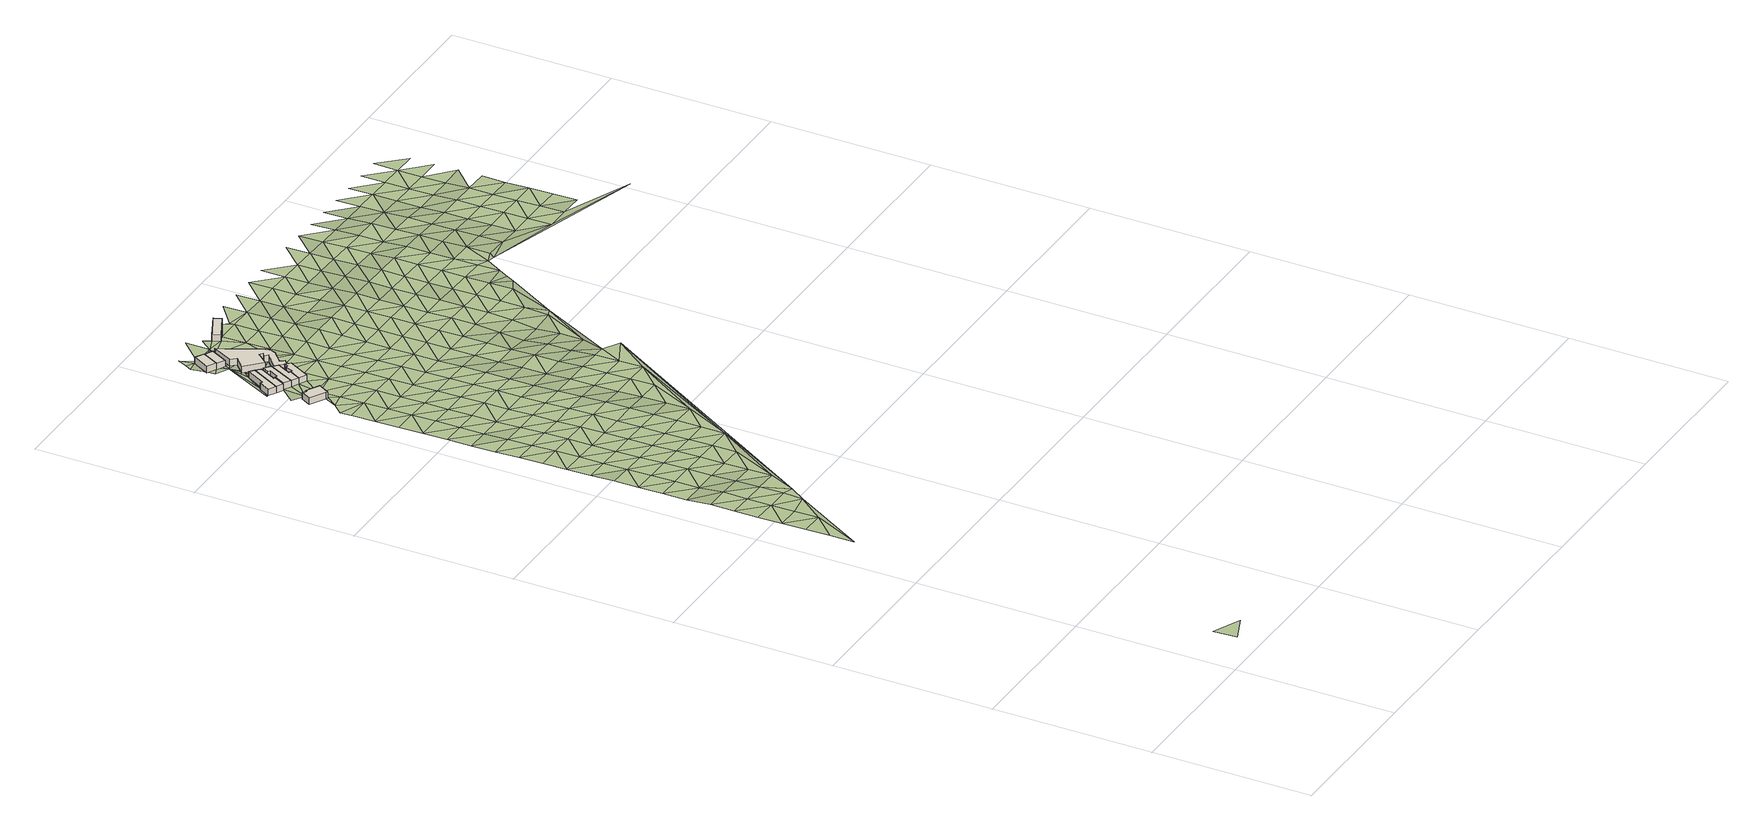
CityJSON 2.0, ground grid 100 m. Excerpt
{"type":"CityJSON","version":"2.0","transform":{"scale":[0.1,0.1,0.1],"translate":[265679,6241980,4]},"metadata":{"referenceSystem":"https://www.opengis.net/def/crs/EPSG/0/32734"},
"CityObjects":{
"building1":{"type":"Building","attributes":{"address":"70 Tennyson Street Salt River Cape Town","building":"house","building:levels":1,"building_height":4.1,"plus_code":"4FRW3F98+F25","ground_height":12.08,"roof_height":16.18},"geometry":[{"type":"Solid","lod":"1","boundaries":[[[[0,1,2,3]],[[1,4,5,2]],[[4,6,7,5]],[[6,8,9,7]],[[8,10,11,9]],[[10,12,13,11]],[[12,0,3,13]],[[3,2,5,7,9,11,13]],[[12,10,8,6,4,1,0]]]]}]},
"building2":{"type":"Building","attributes":{"address":"45 Tennyson Street Salt River Cape Town","building":"house","building:levels":1,"building_height":4.1,"plus_code":"4FRW3F98+H2X","ground_height":11.26,"roof_height":15.36},"geometry":[{"type":"Solid","lod":"1","boundaries":[[[[14,15,16,17]],[[15,18,19,16]],[[18,20,21,19]],[[20,22,23,21]],[[22,24,25,23]],[[24,14,17,25]],[[17,16,19,21,23,25]],[[24,22,20,18,15,14]]]]}]},
"building3":{"type":"Building","attributes":{"address":"47 Tennyson Street Salt River Cape Town","building":"house","building:levels":1,"building_height":4.1,"plus_code":"4FRW3F98+H3J","ground_height":11.26,"roof_height":15.36},"geometry":[{"type":"Solid","lod":"1","boundaries":[[[[15,14,17,16]],[[14,26,27,17]],[[26,28,29,27]],[[28,30,31,29]],[[30,32,33,31]],[[32,15,16,33]],[[16,17,27,29,31,33]],[[32,30,28,26,14,15]]]]}]},
"building4":{"type":"Building","attributes":{"address":"49 Tennyson Street Salt River Cape Town","building":"house","building:levels":1,"building_height":4.1,"plus_code":"4FRW3F98+H3G","ground_height":11.83,"roof_height":15.93},"geometry":[{"type":"Solid","lod":"1","boundaries":[[[[34,35,36,37]],[[35,38,39,36]],[[38,40,41,39]],[[40,42,43,41]],[[42,44,45,43]],[[44,46,47,45]],[[46,48,49,47]],[[48,34,37,49]],[[37,36,39,41,43,45,47,49]],[[48,46,44,42,40,38,35,34]]]]}]},
"building5":{"type":"Building","attributes":{"address":"51 Tennyson Street Salt River Cape Town","building":"house","building:levels":1,"building_height":4.1,"plus_code":"4FRW3F98+H39","ground_height":11.7,"roof_height":15.8},"geometry":[{"type":"Solid","lod":"1","boundaries":[[[[50,51,52,53]],[[51,54,55,52]],[[54,56,57,55]],[[56,58,59,57]],[[58,60,61,59]],[[60,50,53,61]],[[53,52,55,57,59,61]],[[60,58,56,54,51,50]]]]}]},
"building6":{"type":"Building","attributes":{"address":"53 Tennyson Street Salt River Cape Town","building":"house","building:levels":1,"building_height":4.1,"plus_code":"4FRW3F98+G4C","ground_height":11.7,"roof_height":15.8},"geometry":[{"type":"Solid","lod":"1","boundaries":[[[[51,62,63,52]],[[62,64,65,63]],[[64,66,67,65]],[[66,68,69,67]],[[68,70,71,69]],[[70,72,73,71]],[[72,54,55,73]],[[54,51,52,55]],[[52,63,65,67,69,71,73,55]],[[54,72,70,68,66,64,62,51]]]]}]},
"building7":{"type":"Building","attributes":{"address":"373 Lower Main Road Salt River Cape Town","building":"house","building:levels":1,"building_height":4.1,"plus_code":"4FRW3F98+P37","ground_height":10.41,"roof_height":14.51},"geometry":[{"type":"Solid","lod":"1","boundaries":[[[[74,75,76,77]],[[75,78,79,76]],[[78,80,81,79]],[[80,74,77,81]],[[77,76,79,81]],[[80,78,75,74]]]]}]},
"building8":{"type":"Building","attributes":{"address":"371 Lower Main Road Salt River Cape Town","building":"house","building:levels":1,"building_height":4.1,"plus_code":"4FRW3F98+P34","ground_height":10.24,"roof_height":14.34},"geometry":[{"type":"Solid","lod":"1","boundaries":[[[[82,83,84,85]],[[83,86,87,84]],[[86,88,89,87]],[[88,82,85,89]],[[85,84,87,89]],[[88,86,83,82]]]]}]},
"building9":{"type":"Building","attributes":{"address":"369 Lower Main Road Salt River Cape Town","building":"commercial","building:levels":1,"building_height":4.1,"plus_code":"4FRW3F98+M44","ground_height":10.24,"roof_height":14.34},"geometry":[{"type":"Solid","lod":"1","boundaries":[[[[90,91,92,93]],[[91,94,95,92]],[[94,96,97,95]],[[96,98,99,97]],[[98,100,101,99]],[[100,102,103,101]],[[102,104,105,103]],[[104,106,107,105]],[[106,108,109,107]],[[108,110,111,109]],[[110,112,113,111]],[[112,114,115,113]],[[114,116,117,115]],[[116,118,119,117]],[[118,120,121,119]],[[120,122,123,121]],[[122,90,93,123]],[[93,92,95,97,99,101,103,105,107,109,111,113,115,117,119,121,123]],[[122,120,118,116,114,112,110,108,106,104,102,100,98,96,94,91,90]]]]}]},
"building10":{"type":"Building","attributes":{"address":"Lower Main Road Salt River Cape Town","building":"retail","building:levels":1,"building_height":4.1,"plus_code":"4FRW3F98+Q63","ground_height":10.1,"roof_height":14.2},"geometry":[{"type":"Solid","lod":"1","boundaries":[[[[124,125,126,127]],[[125,128,129,126]],[[128,130,131,129]],[[130,124,127,131]],[[127,126,129,131]],[[130,128,125,124]]]]}]},
"terrain1":{"type":"TINRelief","geometry":[{"type":"CompositeSurface","lod":"1","boundaries":[[[132,133,134]],[[135,136,137]],[[138,137,136]],[[138,136,139]],[[140,139,141]],[[136,142,139]],[[143,136,135]],[[140,141,144]],[[139,142,141]],[[145,144,146]],[[144,141,146]],[[143,142,136]],[[147,148,145]],[[142,143,141]],[[146,147,145]],[[148,149,150]],[[141,151,146]],[[147,149,148]],[[151,141,143]],[[152,153,150]],[[146,154,147]],[[150,149,152]],[[151,154,146]],[[155,153,156]],[[149,147,157]],[[151,143,158]],[[153,152,159]],[[147,154,157]],[[154,151,158]],[[160,155,156]],[[153,159,156]],[[152,149,161]],[[157,162,149]],[[160,163,164]],[[159,152,161]],[[165,154,158]],[[163,160,156]],[[161,149,162]],[[154,165,157]],[[164,166,167]],[[159,168,156]],[[163,169,164]],[[162,157,170]],[[168,159,161]],[[171,167,166]],[[164,169,166]],[[170,157,165]],[[172,163,156]],[[162,173,161]],[[172,156,168]],[[171,174,175]],[[173,162,170]],[[169,163,176]],[[174,171,166]],[[168,161,177]],[[163,172,176]],[[178,175,179]],[[173,177,161]],[[179,175,174]],[[166,169,180]],[[172,168,181]],[[165,182,170]],[[183,165,158]],[[176,184,169]],[[178,185,186]],[[181,168,177]],[[166,180,174]],[[170,182,173]],[[178,179,185]],[[169,184,180]],[[172,187,176]],[[186,188,189]],[[187,172,181]],[[179,174,190]],[[177,173,191]],[[186,185,188]],[[184,176,192]],[[174,180,190]],[[177,191,181]],[[192,176,187]],[[173,182,191]],[[193,189,194]],[[179,195,185]],[[189,188,196]],[[183,182,165]],[[195,179,190]],[[197,193,194]],[[180,184,198]],[[187,181,199]],[[189,196,194]],[[200,184,192]],[[188,185,201]],[[181,191,199]],[[180,198,190]],[[195,201,185]],[[184,200,198]],[[202,192,187]],[[203,197,204]],[[205,196,188]],[[194,206,197]],[[199,202,187]],[[207,195,190]],[[191,182,183]],[[204,208,203]],[[201,205,188]],[[192,209,200]],[[197,206,204]],[[207,190,198]],[[194,196,210]],[[191,183,199]],[[202,209,192]],[[211,208,204]],[[201,195,212]],[[205,210,196]],[[195,207,212]],[[213,206,194]],[[198,200,214]],[[215,202,199]],[[209,216,200]],[[211,217,218]],[[210,213,194]],[[183,215,199]],[[204,219,211]],[[217,211,219]],[[205,201,220]],[[198,214,207]],[[221,222,223]],[[212,224,201]],[[200,216,214]],[[209,202,225]],[[34,226,222]],[[206,227,204]],[[205,220,210]],[[213,228,206]],[[201,224,220]],[[202,215,225]],[[212,207,229]],[[6,217,219]],[[204,227,219]],[[222,6,230]],[[216,209,231]],[[227,206,228]],[[229,207,214]],[[222,35,34]],[[213,210,232]],[[225,231,209]],[[233,222,230]],[[234,224,212]],[[35,222,233]],[[210,220,232]],[[235,236,237]],[[238,18,237]],[[6,219,239]],[[216,240,214]],[[241,215,183]],[[229,234,212]],[[228,213,242]],[[219,227,239]],[[216,231,240]],[[183,158,243]],[[230,6,244]],[[241,225,215]],[[232,242,213]],[[230,62,233]],[[245,246,48]],[[245,48,46]],[[220,224,247]],[[214,248,229]],[[234,249,224]],[[235,237,18]],[[231,225,241]],[[244,6,239]],[[46,44,245]],[[248,214,240]],[[250,246,245]],[[62,230,244]],[[227,228,251]],[[220,247,232]],[[245,44,42]],[[228,242,252]],[[224,249,247]],[[42,250,245]],[[18,15,253]],[[234,229,254]],[[250,42,40]],[[255,256,257]],[[250,253,15]],[[227,251,239]],[[231,258,240]],[[251,228,252]],[[235,18,253]],[[229,248,254]],[[259,260,70]],[[242,232,261]],[[235,256,255]],[[260,72,70]],[[258,231,241]],[[75,262,257]],[[62,244,263]],[[235,253,264]],[[249,234,265]],[[58,259,70]],[[250,266,253]],[[261,232,247]],[[266,250,40]],[[262,75,267]],[[235,268,256]],[[253,266,264]],[[269,244,239]],[[248,240,270]],[[40,38,266]],[[263,64,62]],[[254,265,234]],[[271,38,58]],[[256,268,272]],[[268,235,272]],[[242,273,252]],[[235,264,274]],[[68,66,70]],[[58,70,66]],[[269,239,251]],[[270,240,258]],[[271,266,38]],[[75,275,267]],[[235,276,272]],[[277,247,249]],[[58,278,271]],[[66,278,58]],[[273,242,261]],[[276,235,274]],[[275,75,279]],[[248,280,254]],[[64,278,66]],[[249,265,277]],[[74,279,75]],[[244,281,263]],[[282,241,183]],[[244,269,283]],[[88,272,276]],[[280,248,270]],[[284,278,64]],[[271,285,266]],[[252,286,251]],[[261,247,287]],[[252,273,288]],[[263,281,64]],[[265,254,289]],[[241,290,258]],[[281,244,283]],[[277,287,247]],[[291,292,266]],[[291,266,285]],[[88,276,98]],[[251,286,269]],[[64,281,284]],[[288,286,252]],[[254,280,289]],[[293,279,74]],[[284,294,295]],[[261,296,273]],[[258,290,270]],[[297,292,291]],[[74,88,293]],[[265,298,277]],[[261,287,296]],[[269,299,283]],[[298,265,289]],[[300,294,284]],[[98,293,88]],[[300,284,281]],[[273,301,288]],[[280,270,302]],[[303,279,293]],[[269,286,299]],[[287,277,304]],[[305,294,300]],[[301,273,296]],[[306,305,300]],[[281,283,307]],[[280,302,289]],[[304,277,298]],[[270,290,302]],[[299,307,283]],[[306,308,309]],[[310,98,309]],[[98,311,293]],[[241,282,290]],[[308,306,300]],[[286,288,312]],[[287,313,296]],[[301,314,288]],[[298,289,315]],[[313,287,304]],[[316,300,281]],[[286,312,299]],[[310,311,98]],[[309,308,310]],[[281,307,317]],[[288,314,312]],[[318,319,293]],[[289,302,315]],[[311,318,293]],[[320,301,296]],[[304,298,321]],[[243,282,183]],[[319,318,322]],[[316,281,317]],[[296,313,320]],[[308,300,323]],[[307,299,324]],[[315,321,298]],[[314,301,325]],[[282,302,290]],[[324,299,312]],[[311,310,326]],[[300,316,323]],[[301,320,325]],[[308,327,310]],[[317,307,328]],[[313,304,329]],[[302,282,315]],[[304,321,330]],[[328,307,324]],[[312,314,331]],[[313,329,320]],[[308,323,327]],[[325,332,314]],[[304,330,329]],[[333,311,326]],[[326,310,334]],[[321,315,335]],[[336,316,317]],[[337,317,328]],[[331,314,332]],[[335,315,282]],[[324,312,338]],[[325,320,339]],[[310,327,334]],[[321,340,330]],[[336,317,337]],[[339,320,329]],[[316,341,323]],[[334,333,326]],[[312,331,338]],[[321,335,340]],[[342,328,324]],[[343,332,325]],[[330,344,329]],[[316,336,341]],[[339,343,325]],[[323,345,327]],[[324,338,342]],[[333,334,346]],[[330,340,344]],[[337,328,347]],[[332,348,331]],[[329,349,339]],[[323,341,345]],[[243,335,282]],[[350,340,335]],[[343,351,332]],[[334,327,352]],[[328,342,347]],[[349,329,344]],[[336,337,353]],[[352,346,334]],[[344,340,350]],[[348,332,351]],[[354,338,331]],[[345,352,327]],[[350,335,243]],[[336,353,341]],[[343,339,355]],[[353,337,347]],[[349,356,339]],[[331,348,354]],[[357,342,338]],[[351,343,355]],[[358,346,352]],[[339,356,355]],[[344,350,359]],[[349,344,359]],[[341,360,345]],[[353,361,341]],[[338,354,357]],[[362,347,342]],[[351,363,348]],[[364,356,349]],[[341,361,360]],[[355,365,351]],[[366,352,345]],[[342,357,362]],[[359,364,349]],[[367,353,347]],[[363,354,348]],[[363,351,365]],[[355,356,368]],[[366,345,360]],[[353,367,361]],[[367,347,362]],[[364,368,356]],[[357,354,369]],[[370,365,355]],[[352,366,371]],[[354,363,372]],[[359,350,373]],[[374,360,361]],[[368,370,355]],[[357,369,362]],[[361,367,374]],[[354,372,369]],[[364,359,375]],[[363,365,376]],[[370,377,365]],[[378,366,360]],[[375,368,364]],[[379,360,374]],[[380,367,362]],[[376,372,363]],[[369,381,362]],[[365,377,376]],[[370,368,375]],[[379,378,360]],[[380,362,381]],[[375,359,373]],[[374,367,382]],[[383,369,372]],[[377,370,384]],[[366,378,385]],[[386,372,376]],[[374,382,379]],[[367,380,382]],[[375,384,370]],[[372,386,383]],[[387,381,369]],[[376,377,388]],[[377,384,389]],[[384,375,373]],[[378,379,390]],[[382,391,379]],[[369,383,387]],[[380,381,392]],[[377,389,388]],[[390,385,378]],[[386,376,393]],[[390,379,391]],[[392,381,387]],[[394,382,380]],[[376,388,393]],[[383,386,395]],[[396,384,373]],[[396,389,384]],[[392,394,380]],[[397,391,382]],[[386,393,395]],[[387,383,398]],[[389,399,388]],[[382,394,397]],[[390,391,400]],[[383,395,398]],[[392,387,401]],[[399,389,396]],[[373,402,396]],[[400,403,390]],[[404,393,388]],[[400,391,397]],[[401,387,398]],[[394,392,405]],[[388,399,404]],[[406,395,393]],[[405,392,401]],[[396,402,399]],[[397,394,407]],[[393,404,406]],[[408,398,395]],[[394,405,407]],[[409,400,397]],[[410,399,402]],[[395,406,408]],[[411,401,398]],[[399,412,404]],[[409,397,407]],[[399,410,412]],[[411,398,408]],[[413,405,401]],[[404,414,406]],[[400,409,415]],[[412,414,404]],[[413,401,411]],[[416,407,405]],[[406,417,408]],[[414,417,406]],[[405,413,416]],[[418,409,407]],[[408,419,411]],[[414,412,420]],[[417,419,408]],[[417,414,420]],[[418,407,416]],[[411,421,413]],[[419,421,411]],[[409,418,422]],[[413,423,416]],[[417,420,424]],[[425,420,426]],[[421,423,413]],[[419,417,427]],[[425,424,420]],[[418,416,428]],[[423,428,416]],[[417,424,427]],[[421,419,429]],[[422,418,430]],[[426,431,425]],[[423,421,429]],[[428,430,418]],[[419,427,429]],[[431,424,425]],[[428,423,432]],[[429,433,423]],[[427,424,434]],[[424,431,435]],[[428,432,430]],[[423,433,432]],[[427,434,429]],[[424,435,434]],[[426,436,431]],[[437,430,438]],[[439,433,429]],[[430,432,438]],[[440,435,431]],[[429,434,439]],[[441,432,433]],[[442,434,435]],[[439,443,433]],[[442,435,440]],[[440,431,436]],[[432,441,438]],[[433,443,441]],[[444,439,434]],[[444,434,442]],[[445,438,446]],[[443,439,447]],[[441,446,438]],[[447,439,444]],[[448,442,440]],[[436,449,440]],[[450,441,443]],[[442,448,444]],[[443,447,450]],[[448,440,449]],[[436,426,451]],[[446,441,452]],[[444,453,447]],[[441,450,454]],[[449,436,455]],[[444,448,453]],[[456,446,452]],[[441,454,452]],[[457,450,447]],[[447,453,457]],[[448,449,458]],[[455,459,449]],[[460,454,450]],[[448,458,453]],[[457,460,450]],[[458,449,459]],[[452,454,461]],[[462,457,453]],[[460,461,454]],[[463,459,455]],[[462,453,458]],[[464,465,452]],[[436,451,455]],[[460,457,466]],[[461,464,452]],[[466,457,462]],[[467,458,459]],[[463,468,459]],[[469,461,460]],[[458,467,462]],[[469,460,466]],[[467,459,468]],[[464,461,470]],[[462,471,466]],[[461,469,472]],[[462,467,471]],[[473,464,470]],[[461,472,470]],[[469,466,474]],[[475,466,471]],[[472,469,474]],[[472,476,470]],[[477,470,478]]]}]}
},
"vertices":[
[31,5820,81],[126,5765,81],[126,5765,122],[31,5820,122],[138,5759,81],[138,5759,122],[178,5829,81],[178,5829,122],[96,5876,81],[96,5876,122],[90,5866,81],[90,5866,122],[65,5880,81],[65,5880,122],
[68,6045,73],[168,6232,73],[168,6232,114],[68,6045,114],[141,6255,73],[141,6255,114],[73,6135,73],[73,6135,114],[60,6141,73],[60,6141,114],[21,6069,73],[21,6069,114],
[111,6022,73],[111,6022,114],[150,6095,73],[150,6095,114],[141,6099,73],[141,6099,114],[196,6205,73],[196,6205,114],
[111,6022,78],[156,5997,78],[156,5997,119],[111,6022,119],[241,6166,78],[241,6166,119],[205,6198,78],[205,6198,119],[184,6158,78],[184,6158,119],[194,6149,78],[194,6149,119],[160,6090,78],[160,6090,119],[150,6095,78],[150,6095,119],
[156,5997,77],[202,5974,77],[202,5974,118],[156,5997,118],[240,6045,77],[240,6045,118],[229,6051,77],[229,6051,118],[273,6137,77],[273,6137,118],[241,6166,77],[241,6166,118],
[252,5950,77],[252,5950,118],[326,6086,77],[326,6086,118],[299,6112,77],[299,6112,118],[287,6087,77],[287,6087,118],[274,6092,77],[274,6092,118],[251,6040,77],[251,6040,118],
[205,6569,64],[149,6599,64],[149,6599,105],[205,6569,105],[93,6492,64],[93,6492,105],[149,6462,64],[149,6462,105],
[205,6569,62],[149,6462,62],[149,6462,103],[205,6569,103],[201,6435,62],[201,6435,103],[257,6542,62],[257,6542,103],
[390,6217,62],[402,6226,62],[402,6226,103],[390,6217,103],[415,6256,62],[415,6256,103],[418,6278,62],[418,6278,103],[287,6544,62],[287,6544,103],[219,6415,62],[219,6415,103],[248,6384,62],[248,6384,103],[186,6322,62],[186,6322,103],[283,6225,62],[283,6225,103],[343,6295,62],[343,6295,103],[363,6279,62],[363,6279,103],[342,6262,62],[342,6262,103],[363,6245,62],[363,6245,103],[271,6167,62],[271,6167,103],[323,6112,62],[323,6112,103],[354,6139,62],[354,6139,103],[335,6164,62],[335,6164,103],
[411,6627,61],[433,6581,61],[433,6581,102],[411,6627,102],[594,6657,61],[594,6657,102],[571,6704,61],[571,6704,102],
[24,150,205],[24,0,211],[192,69,209],[24,2400,154],[175,2700,146],[24,2550,153],[24,2700,151],[24,2850,148],[24,3000,143],[175,3000,140],[175,2850,143],[323,2877,138],[24,3150,143],[24,3300,144],[175,3150,142],[175,3300,143],[24,3450,130],[175,3450,129],[24,3600,130],[325,3000,140],[175,3600,129],[24,3750,127],[325,3150,139],[24,3900,126],[175,3900,121],[325,3300,134],[386,2977,140],[175,3750,125],[24,4050,121],[325,3600,127],[325,3450,127],[175,4050,119],[24,4200,118],[475,3150,133],[175,4350,114],[24,4350,115],[325,3750,124],[175,4200,117],[475,3300,129],[24,4500,111],[325,3900,119],[475,3450,124],[175,4500,109],[24,4650,106],[325,4050,116],[475,3600,124],[24,4800,101],[175,4650,105],[325,4350,111],[475,3750,121],[625,3450,120],[775,3600,117],[325,4200,113],[175,4800,98],[24,4950,101],[475,3900,117],[175,4950,98],[24,5100,99],[325,4500,107],[625,3600,120],[475,4050,114],[24,5250,95],[175,5250,95],[325,4650,103],[175,5100,97],[24,5400,91],[475,4350,108],[625,3750,117],[475,4200,111],[325,4800,97],[625,3900,114],[24,5550,89],[175,5550,88],[325,4950,97],[175,5400,91],[475,4500,104],[20,5619,89],[625,4050,112],[325,5100,94],[79,5682,86],[475,4650,102],[325,5250,91],[625,4350,110],[775,3750,115],[625,4200,111],[138,5759,84],[126,5765,84],[175,5700,84],[475,4950,97],[90,5866,83],[96,5876,83],[65,5880,83],[475,4800,97],[775,3900,116],[29,5930,78],[325,5550,88],[325,5400,89],[625,4500,105],[175,5850,81],[775,4050,114],[475,5100,93],[202,5974,78],[625,4650,100],[181,6397,69],[5,6067,78],[60,6141,78],[73,6135,78],[325,5700,85],[775,4200,112],[926,3900,110],[475,5250,90],[1405,4585,87],[325,5850,80],[175,6145,78],[141,6099,78],[625,4950,96],[775,4350,111],[625,4800,96],[196,6205,78],[475,5550,84],[475,5400,86],[175,6295,73],[775,4500,104],[94,6442,70],[149,6462,69],[93,6492,70],[926,4050,106],[229,6051,78],[240,6045,78],[625,5100,93],[82,6589,65],[325,6000,77],[186,6322,73],[775,4650,98],[283,6225,69],[103,6628,64],[175,6445,69],[475,5700,84],[926,4200,102],[271,6167,77],[201,6435,69],[625,5250,89],[248,6384,69],[138,6692,61],[219,6415,69],[775,4800,92],[323,6112,77],[175,6595,64],[926,4350,98],[475,6000,76],[1226,4350,96],[475,5850,81],[354,6139,77],[363,6245,69],[625,5550,83],[775,4950,92],[625,5400,86],[926,4500,94],[1076,4200,102],[342,6262,69],[343,6295,69],[325,6595,62],[390,6217,77],[335,6164,77],[775,5100,90],[363,6279,69],[926,4650,94],[625,5700,80],[475,6145,76],[775,5250,87],[1076,4350,98],[325,6745,60],[926,4800,85],[402,6226,68],[415,6256,68],[625,5850,78],[475,6295,68],[418,6278,68],[475,6445,65],[433,6581,63],[775,5550,81],[926,4950,85],[775,5400,82],[1076,4500,94],[625,6145,74],[625,6000,74],[411,6627,63],[379,6669,62],[926,5100,78],[1076,4650,94],[388,6673,60],[625,6295,68],[775,5700,78],[926,5250,77],[475,6595,63],[625,6445,64],[775,5850,76],[1076,4950,85],[1076,4800,85],[926,5550,76],[926,5400,78],[594,6657,62],[625,6595,62],[1226,4500,92],[775,6145,76],[775,6000,76],[926,5700,74],[1076,5100,78],[1226,4650,89],[775,6295,69],[926,5850,74],[1076,5250,77],[1226,4800,75],[775,6445,63],[620,6624,62],[926,6000,71],[1076,5550,76],[1226,4950,75],[1298,4645,89],[1076,5400,78],[775,6595,59],[926,6145,71],[1076,5700,74],[1226,5250,66],[1226,5100,57],[1076,5850,74],[775,6745,55],[1376,4800,62],[926,6445,57],[926,6295,62],[1076,6000,71],[1226,5550,74],[1376,4950,62],[1226,5400,74],[926,6595,53],[1076,6145,71],[1376,5100,49],[1226,5850,68],[1376,5250,66],[926,6745,50],[1226,5700,70],[1572,5119,60],[1076,6295,62],[1526,5100,60],[1376,5550,70],[1376,5400,71],[1076,6595,53],[1076,6445,57],[1226,6145,67],[1226,6000,67],[1226,6295,58],[1376,5850,63],[1526,5250,67],[1076,6745,50],[1376,5700,68],[1376,6000,60],[1526,5550,64],[1526,5400,67],[1226,6595,48],[1226,6445,51],[1376,6145,60],[1526,5700,61],[1376,6295,54],[1526,5850,58],[1677,5400,62],[1376,6445,47],[1526,6000,57],[1677,5550,59],[1376,6595,44],[1526,6145,57],[1761,5445,57],[1226,6745,48],[1677,5700,55],[1526,6295,47],[1677,5850,55],[1526,6445,42],[1677,6000,54],[1526,6595,40],[1792,5499,53],[1677,6145,54],[1831,5564,53],[1677,6295,41],[1827,5700,52],[1526,6745,36],[1677,6445,38],[1827,5850,51],[1677,6595,33],[1827,6000,48],[1895,5672,52],[1827,6145,48],[1677,6745,30],[1827,6295,37],[1977,5850,46],[1977,5700,49],[1944,5662,49],[1977,6000,41],[1827,6445,36],[1977,6145,41],[1827,6595,29],[2127,5700,41],[1977,6445,32],[1977,6295,35],[2127,6000,34],[2127,5850,38],[2427,5550,37],[1827,6745,23],[1977,6595,24],[2127,6145,34],[2277,5700,33],[2127,6445,25],[2277,5850,29],[2127,6295,33],[2277,6000,27],[1977,6745,19],[2127,6595,19],[2277,6145,27],[2427,5850,29],[2427,5700,33],[2277,6295,18],[3025,5372,28],[2277,6595,16],[2427,6000,27],[2277,6445,16],[2577,5550,37],[2127,6745,18],[2427,6145,27],[2577,5850,26],[2577,5700,32],[2427,6295,18],[2427,6445,16],[2577,6000,24],[2728,5550,32],[2427,6595,16],[2277,6745,15],[2577,6145,24],[2728,5850,26],[2728,5700,30],[2577,6295,16],[2577,6595,13],[2728,6000,20],[2577,6445,13],[2427,6745,15],[2728,6295,17],[2728,6145,20],[2728,6445,13],[2577,6745,14],[2728,6595,10]
]}
